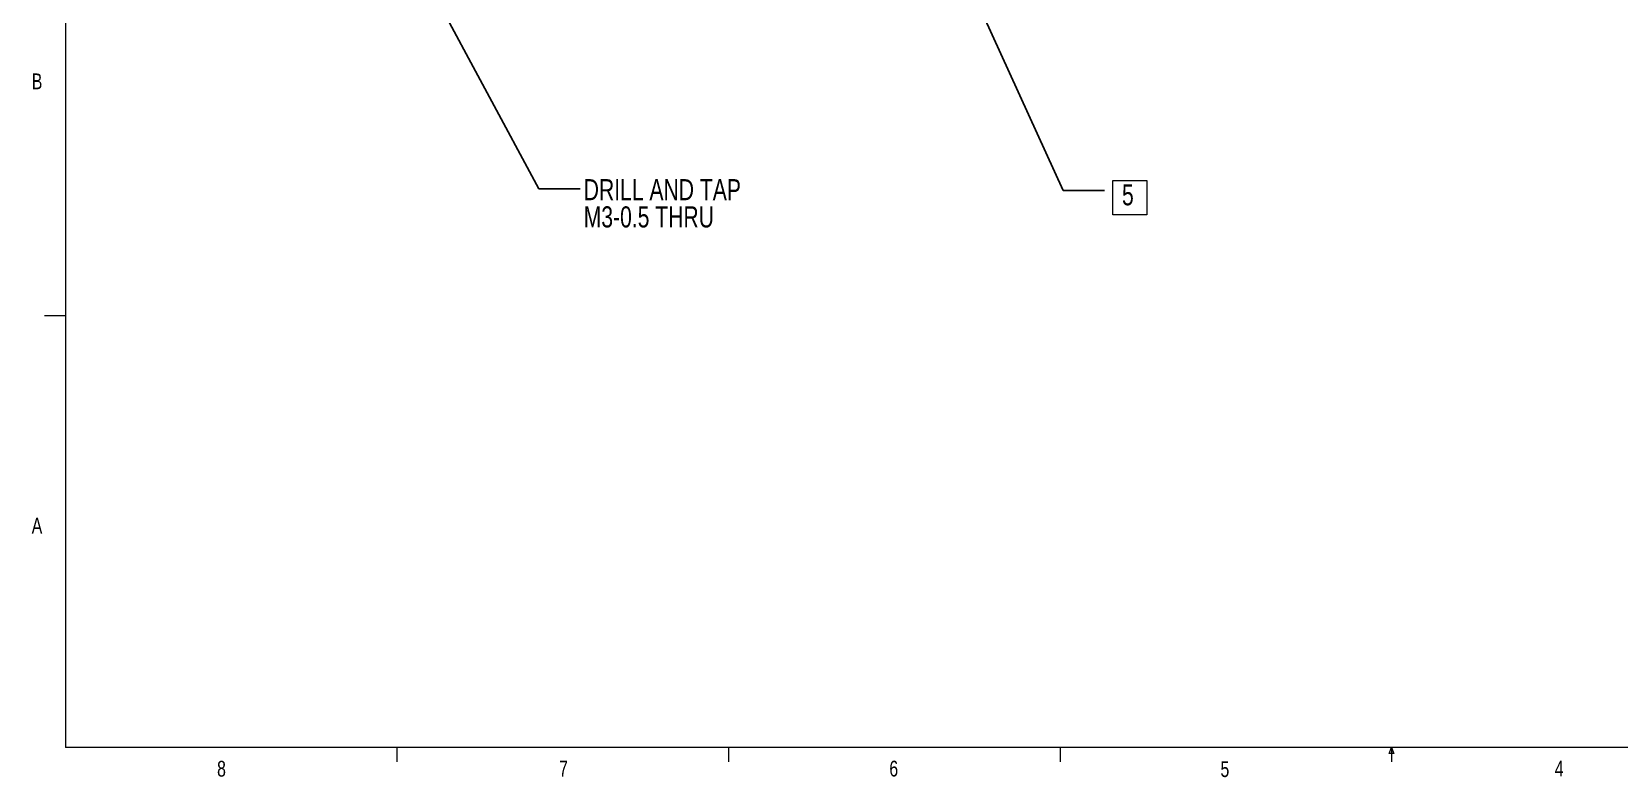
# Model space of a CAD drawing. Header units: inches. Extents: x 0.21 to 8.28, y 0.1 to 5.42.
# Drawn here: x 0.213 to 4.927, y 0.108 to 2.32 of the extents above; entities that cross this region are included whole.
import ezdxf

# ---------------------------------------------------------------- set-up
doc = ezdxf.new("R2010")
doc.units = ezdxf.units.IN
doc.header["$LTSCALE"] = 0.5
doc.header["$MEASUREMENT"] = 0
doc.styles.add('SLDTEXTSTYLE0', font='TXT', dxfattribs={"width": 0.75})
doc.dimstyles.new('SLDDIMSTYLE3', dxfattribs={"dimtxt": 0.18, "dimasz": 0.065, "dimexe": 0, "dimexo": 0.0625, "dimgap": 0, "dimtad": 0, "dimtih": 1, "dimtoh": 1, "dimdec": 0, "dimrnd": 1e-09, "dimzin": 0, "dimdsep": 46, "dimtxsty": 'Standard', "dimsah": 1, "dimcen": 0.09, "dimadec": 0, "dimazin": 0, "dimtfac": 0.065, "dimtdec": 0, "dimtofl": 0, "dimtmove": 0, "dimatfit": 3, "dimfxl": 1, "dimfrac": 2, "dimtolj": 1, "dimtzin": 0, "dimarcsym": 0})

# ---------------------------------------------------------------- blocks, each defined once
blk = doc.blocks.new('SW_NOTE_7')
at = {"color": 0, "linetype": 'Continuous', "lineweight": 0}
for p, q in [((0.0241, -0.0722), (0.0241, 0.0293)), ((0.0241, 0.0293), (0.1257, 0.0293)), ((0.1257, 0.0293), (0.1257, -0.0722)), ((0.1257, -0.0722), (0.0241, -0.0722))]:
    blk.add_line(p, q, dxfattribs=at)
at = {"color": 0, "linetype": 'Continuous', "lineweight": 0, "insert": (0.0518, 0.0187), "char_height": 0.0625, "attachment_point": 1, "style": 'SLDTEXTSTYLE0'}
blk.add_mtext('5', dxfattribs=at)
blk = doc.blocks.new('SW_NOTE_9')
at = {"color": 0, "linetype": 'Continuous', "lineweight": 0, "char_height": 0.0625, "attachment_point": 1, "style": 'SLDTEXTSTYLE0'}
for s, insert in [('DRILL AND TAP', (0.0105, 0.0289)), ('M3-0.5 THRU', (0.0105, -0.0519))]:
    blk.add_mtext(s, dxfattribs=dict(at, insert=insert))

msp = doc.modelspace()

# ---------------------------------------------------------------- linework, layer by layer
at = {"color": 7, "linetype": 'Continuous', "lineweight": 0}
for p, q in [((0.3131, 5.321), (0.3131, 0.196)), ((0.3131, 1.4773), (0.2506, 1.4773)), ((8.1881, 0.196), (0.3131, 0.196)), ((1.2974, 0.196), (1.2974, 0.1536)), ((2.2818, 0.196), (2.2818, 0.1536)), ((3.2661, 0.196), (3.2661, 0.1536)), ((4.2439, 0.1787), (4.2505, 0.196)), ((4.2505, 0.196), (4.2505, 0.1536)), ((4.2505, 0.196), (4.2568, 0.1787)), ((4.2568, 0.1787), (4.2439, 0.1787))]:
    msp.add_line(p, q, dxfattribs=at)

# ---------------------------------------------------------------- block references
for name, p in [('SW_NOTE_9', (1.8415, 1.854)), ('SW_NOTE_7', (3.3984, 1.8491))]:
    msp.add_blockref(name, p, dxfattribs=at)

# ---------------------------------------------------------------- texts
at = {"color": 7, "linetype": 'Continuous', "lineweight": 0, "char_height": 0.0469, "attachment_point": 1, "style": 'SLDTEXTSTYLE0'}
for s, insert in [('B', (0.2132, 2.1966)), ('A', (0.213, 0.8779)), ('8', (0.7634, 0.1565)), ('7', (1.7787, 0.1566)), ('6', (2.7594, 0.1568)), ('5', (3.7426, 0.1553)), ('4', (4.7351, 0.1569))]:
    msp.add_mtext(s, dxfattribs=dict(at, insert=insert))

# ---------------------------------------------------------------- leaders
at = {"color": 7, "linetype": 'Continuous', "lineweight": 0}
for points in [[(1.375, 2.4937), (1.7185, 1.854), (1.8415, 1.854)], [(2.9995, 2.4553), (3.2753, 1.8491), (3.3984, 1.8491)]]:
    msp.add_leader(points, dimstyle='SLDDIMSTYLE3', dxfattribs=at)

doc.saveas('drawing.dxf')
